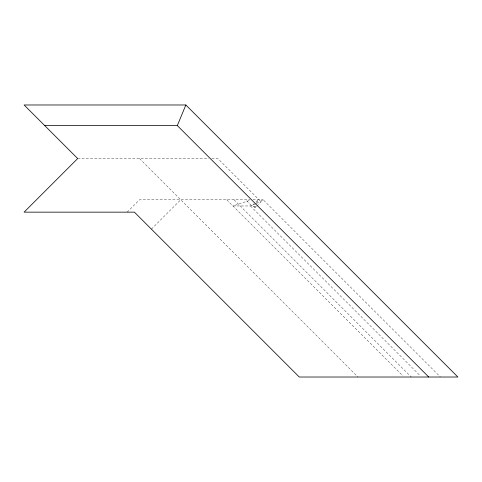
<?xml version="1.0" encoding="UTF-8"?>
<svg xmlns="http://www.w3.org/2000/svg" width="482" height="482" viewBox="0 0 482 482"><rect width="100%" height="100%" fill="white"/><g stroke="black" fill="none" stroke-linecap="round" stroke-linejoin="round"><path stroke-width="0.36" stroke-dasharray="2.41 1.81" d="M254.285 203.543L252.574 205.254L254.839 207.525L255.641 205.591M256.647 203.169L258.051 199.783L255.309 202.518M127.146 212.146L139.515 199.783L250.056 199.783M151.378 229.137L180.732 199.783M255.828 203.796L250.453 205.965L232.987 205.965L250.676 200.06M256.412 203.476L263.172 199.783L440.409 377.02M254.839 207.525L256.135 206.82M77.686 158.56L208.79 158.56M211.803 158.56L217.828 158.56L261.111 201.844M252.972 199.783L263.172 199.783L255.882 207.067L251.514 205.609L245.681 199.783M250.453 205.965L420.449 375.96M234.023 199.783L411.267 377.02M226.781 199.783L402.958 375.96M139.515 158.56L357.975 377.02"/><path stroke-width="0.72" d="M428.751 377.02L177.316 125.585L185.853 104.98L24.1 104.98L77.686 158.56L24.1 212.146L134.394 212.146L299.268 377.02L457.9 377.02L185.853 104.98M44.712 125.585L177.316 125.585"/></g></svg>
